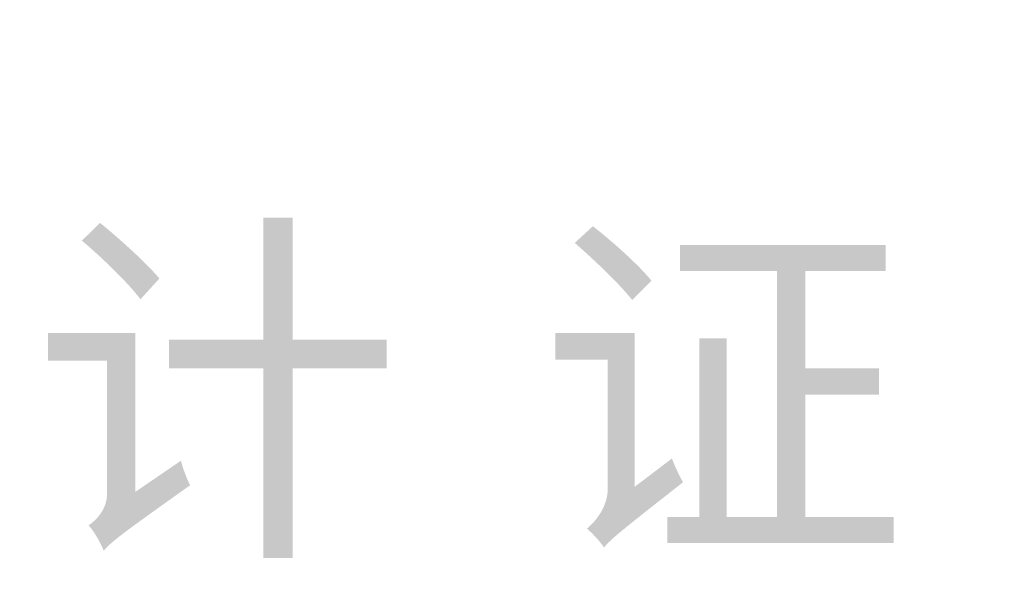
# Model space of a CAD drawing. Extents: x -8792 to 174344, y -43961 to 62816.
# Drawn here: x 99222.8 to 99358.4, y -8624.5 to -8546.4 of the extents above; entities that cross this region are included whole.
import ezdxf
from ezdxf.enums import TextEntityAlignment as Align
from ezdxf.xclip import XClip

# ---------------------------------------------------------------- set-up
doc = ezdxf.new("R2010")
doc.units = 0
doc.header["$LTSCALE"] = 50
doc.header["$XCLIPFRAME"] = 0
for name, pattern in [('DASH', [0.35, 0.25, -0.1]), ('DOT2', [0.125, 0, -0.125]), ('HIDDEN', [0.375, 0.25, -0.125])]:
    doc.linetypes.add(name, pattern=pattern)
for name, color, linetype in [('#虚线', 8, 'HIDDEN'), ('2017_11-sheet-LOGO$0$C-SHET-TTLB', 11, 'Continuous'), ('2017_11-sheet-R$0$C-SHET-TTLB', 11, 'Continuous'), ('A-FLOR-OTLN', 4, 'DOT2'), ('C-SHET-SHBD', 11, 'Continuous'), ('C-SHET-TTLB', 11, 'Continuous'), ('WA', 34, 'Continuous'), ('吊顶', 7, 'Continuous'), ('通-图框-文字', 4, 'Continuous')]:
    doc.layers.add(name, color=color, linetype=linetype)
doc.styles.add('2017_11-sheet-LOGO$0$黑体', font='')
doc.styles.add('XD-2008', font='xd-hzs.shx', dxfattribs={"width": 0.7, "bigfont": 'xd-hztxt.shx'})
doc.styles.add('XD2008', font='@1romans.shx', dxfattribs={"width": 0.7, "bigfont": '!hztxt.shx'})
doc.styles.get('2017_11-sheet-LOGO$0$黑体').set_extended_font_data('SimHei')

# ---------------------------------------------------------------- blocks, each defined once
blk = doc.blocks.new('A$Cbd8d7c8c')
at = {"layer": 'A-FLOR-OTLN', "color": 8}
blk.add_lwpolyline([(-22721.25, -15689.87), (-43719.42, -33393.16, 0.413756), (-43991.61, -36560.98, 0.189672), (122158.17, -126683.04, 0.414786), (124666.02, -124719.49), (133885.17, -48361.88, 0.379931), (116453.25, -23207.95, 0.236452)], format="xyb", dxfattribs=at)
at = {"layer": '吊顶', "const_width": 3}
blk.add_lwpolyline([(36525.16, -42886.24, 0.056654), (31389.8, -41079.32), (30859.09, -40957.78, -0.112536), (21289.45, -36343.72, -0.028917), (3039.01, -19971.01, 0.413532), (-633.62, -19953.38), (-31397.94, -50352.84, 0.414781), (-31416.33, -54033.31, 0.170492), (123964.28, -129414.71, 0.412564), (126841.18, -127143.22), (136317.5, -48655.55, 1.269195), (87076.8, -54393.32)], format="xyb", dxfattribs=at)
blk = doc.blocks.new('A$C72e0b4f3')
at = {"layer": '#虚线', "color": 8, "linetype": 'DASH'}
blk.add_line((5799.46, 340), (-1535.78, 340), dxfattribs=at)
at = {"layer": 'WA'}
blk.add_lwpolyline([(-1535.78, 345), (5799.46, 345), (5799.46, 185), (-1535.78, 185)], dxfattribs=at)
blk = doc.blocks.new('华东院_土建2018EcadiA3_2022_02-sheet-LOGO', base_point=(415.2935, 161.4881))
at = {"layer": '2017_11-sheet-LOGO$0$C-SHET-TTLB', "style": '2017_11-sheet-LOGO$0$黑体'}
for s, p in [('计', (348.3469, 166.9679)), ('证', (352.9969, 166.9679))]:
    blk.add_text(s, height=2.5, dxfattribs=at).set_placement(p)
blk = doc.blocks.new('华东院_土建2018EcadiA3_2021_06-sheet-R', base_point=(415, 5))
at = {"layer": '2017_11-sheet-R$0$C-SHET-TTLB'}
blk.add_blockref('华东院_土建2018EcadiA3_2022_02-sheet-LOGO', (415.2935, 161.4881), dxfattribs=at)
blk = doc.blocks.new('A$Ce60f285c')
at = {"layer": 'C-SHET-TTLB'}
blk.add_blockref('华东院_土建2018EcadiA3_2021_06-sheet-R', (420, 10), dxfattribs=at)
at = {"layer": 'C-SHET-SHBD', "style": 'XD2008', "width": 0.7}
for tag, p in [('审定人', (345.7361, 128.403)), ('设总', (345.7361, 118.1948)), ('审核人', (345.7361, 107.9631)), ('专业负责人', (345.7361, 97.7546)), ('校对人', (345.7361, 87.5464)), ('设计人', (345.7361, 77.6388))]:
    blk.add_attdef(tag, p, '', height=2.8, dxfattribs=at)
for tag, p in [('工程编号', (368.4165, 27.0461)), ('阶段', (404.4145, 27.0461)), ('专业', (404.4145, 19.691))]:
    blk.add_attdef(tag, text='', height=3.5, dxfattribs=at).set_placement(p, align=Align.MIDDLE_CENTER)
at = {"layer": 'C-SHET-SHBD', "style": 'XD2008', "width": 0.7, "flags": 1}
blk.add_attdef('日期', text='', height=3.5, dxfattribs=at).set_placement((368.4165, 13.4255), align=Align.MIDDLE_CENTER)
at = {"layer": '通-图框-文字', "style": 'XD-2008', "width": 0.7}
for tag, p in [('建设单位', (383.4079, 70.6104)), ('项目名称', (383.2823, 58.4284))]:
    blk.add_attdef(tag, text='', height=5, dxfattribs=at).set_placement(p, align=Align.MIDDLE_CENTER)
blk = doc.blocks.new('A$C6049850a')
at = {"ltscale": 10}
blk.add_blockref('A$Ce60f285c', (0, 0), dxfattribs=at)

msp = doc.modelspace()

# ---------------------------------------------------------------- block references
at = {"ltscale": 10}
ref = msp.add_blockref('A$Cbd8d7c8c', (-20242.468, 78224.561), dxfattribs=at)
XClip(ref).set_block_clipping_path([(33737.5024453482, -58253.8739175466), (58527.5008306247, -28195.842069268)])
ref = msp.add_blockref('A$Cbd8d7c8c', (22321.982, 94074.685), dxfattribs=at)
XClip(ref).set_block_clipping_path([(76291.0063025201, -72283.9918497168), (103268.9259821397, -47877.3086105986)])
ref = msp.add_blockref('A$C72e0b4f3', (97033.054, -8936.81), dxfattribs=at)
XClip(ref).set_block_clipping_path([(-2823.889841313, -2118.0011099379), (-254.0148247246, 1437.8975418743)])
ref = msp.add_blockref('A$C72e0b4f3', (95985.923, -8936.81), dxfattribs=at)
XClip(ref).set_block_clipping_path([(851.7057187119, -2109.0685101723), (3113.2405753451, 1437.8975418743)])

# ---------------------------------------------------------------- next in the draw order: block references
at = {"ltscale": 10, "xscale": 15, "yscale": 15, "zscale": 15}
msp.add_blockref('A$C6049850a', (93924.164, -11196.044), dxfattribs=at)

doc.saveas('drawing.dxf')
